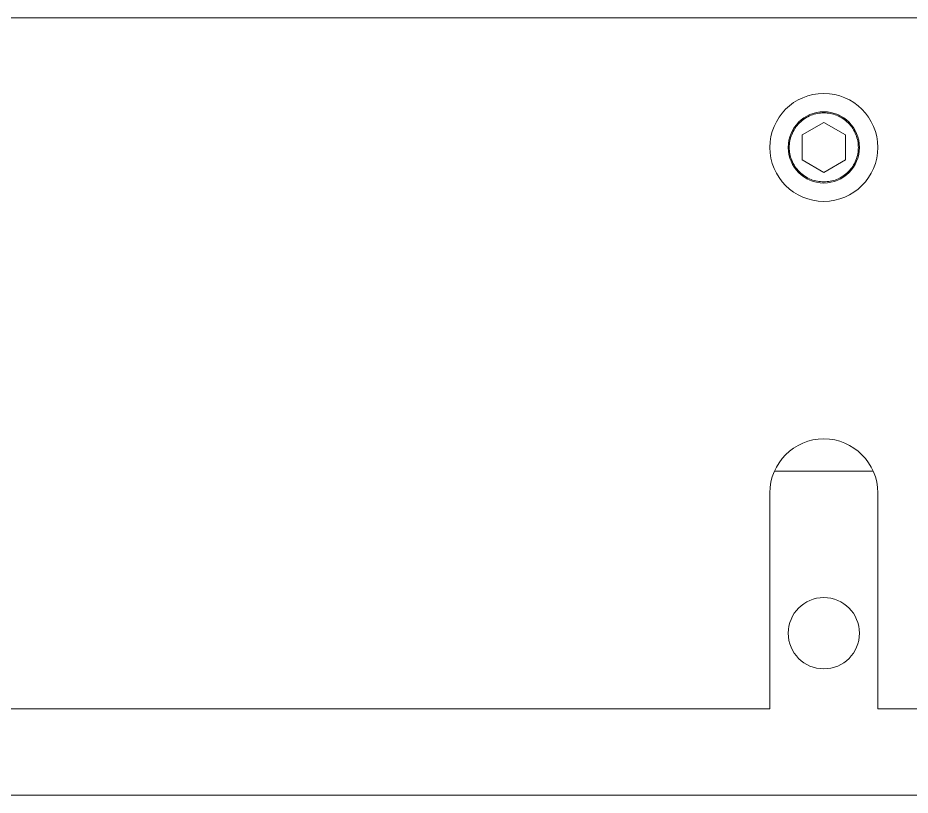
# Model space of a CAD drawing. Extents: x 500 to 100500, y -14500 to 21140.
# Drawn here: x 12760.87 to 12802.21, y -6891.04 to -6855.04 of the extents above; entities that cross this region are included whole.
import ezdxf

# ---------------------------------------------------------------- set-up
doc = ezdxf.new("R2010")
doc.units = 0
doc.linetypes.add('SLD-Solid', pattern=[0])
doc.layers.add('M06SMMF-001B', color=7, linetype='CONTINUOUS')
doc.layers.add('MODEL', color=7, linetype='SLD-Solid', lineweight=15)

# ---------------------------------------------------------------- blocks, each defined once
blk = doc.blocks.new('KA$Cc1652419')
at = {"layer": 'MODEL'}
for p, q in [((193, 81.6), (90, 81.6)), ((141.5, 76.755), (140.5, 76.177)), ((142.5, 76.177), (141.5, 76.755)), ((140.5, 76.177), (140.5, 75.023)), ((142.5, 75.023), (142.5, 76.177)), ((140.5, 75.023), (141.5, 74.445)), ((141.5, 74.445), (142.5, 75.023)), ((139.209, 60.6), (143.791, 60.6)), ((139, 59.6), (139, 49.6)), ((144, 49.6), (144, 59.6)), ((139, 49.6), (99, 49.6)), ((184, 49.6), (144, 49.6)), ((136, 45.6), (214, 45.6))]:
    blk.add_line(p, q, dxfattribs=at)
for centre, radius in [((141.5, 75.6), 2.5), ((141.5, 75.6), 1.65), ((141.5, 53.1), 1.65)]:
    blk.add_circle(centre, radius, dxfattribs=at)
blk.add_arc((141.5, 59.6), 2.5, 0, 180, dxfattribs=at)
blk.add_open_spline([(141.5, 74), (141.299, 74.022), (140.988, 74.055), (140.615, 74.254), (140.361, 74.461), (140.153, 74.715), (139.96, 75.088), (139.861, 75.6), (139.96, 76.112), (140.153, 76.485), (140.361, 76.739), (140.615, 76.947), (140.988, 77.14), (141.5, 77.239), (142.012, 77.14), (142.385, 76.947), (142.639, 76.739), (142.847, 76.485), (143.04, 76.112), (143.139, 75.6), (143.04, 75.088), (142.847, 74.715), (142.639, 74.461), (142.385, 74.254), (142.012, 74.055), (141.701, 74.022), (141.5, 74)], degree=3, knots=[0, 0, 0, 0, 0.059861, 0.092404, 0.125, 0.157543, 0.190139, 0.25, 0.309861, 0.342404, 0.375, 0.407543, 0.440139, 0.5, 0.559861, 0.592404, 0.625, 0.657543, 0.690139, 0.75, 0.809861, 0.842404, 0.875, 0.907543, 0.940139, 1, 1, 1, 1], dxfattribs=at)

msp = doc.modelspace()

# ---------------------------------------------------------------- block references
at = {"layer": 'M06SMMF-001B', "xscale": -1}
msp.add_blockref('KA$Cc1652419', (12939.712, -6936.639, -97.175), dxfattribs=at)

doc.saveas('drawing.dxf')
